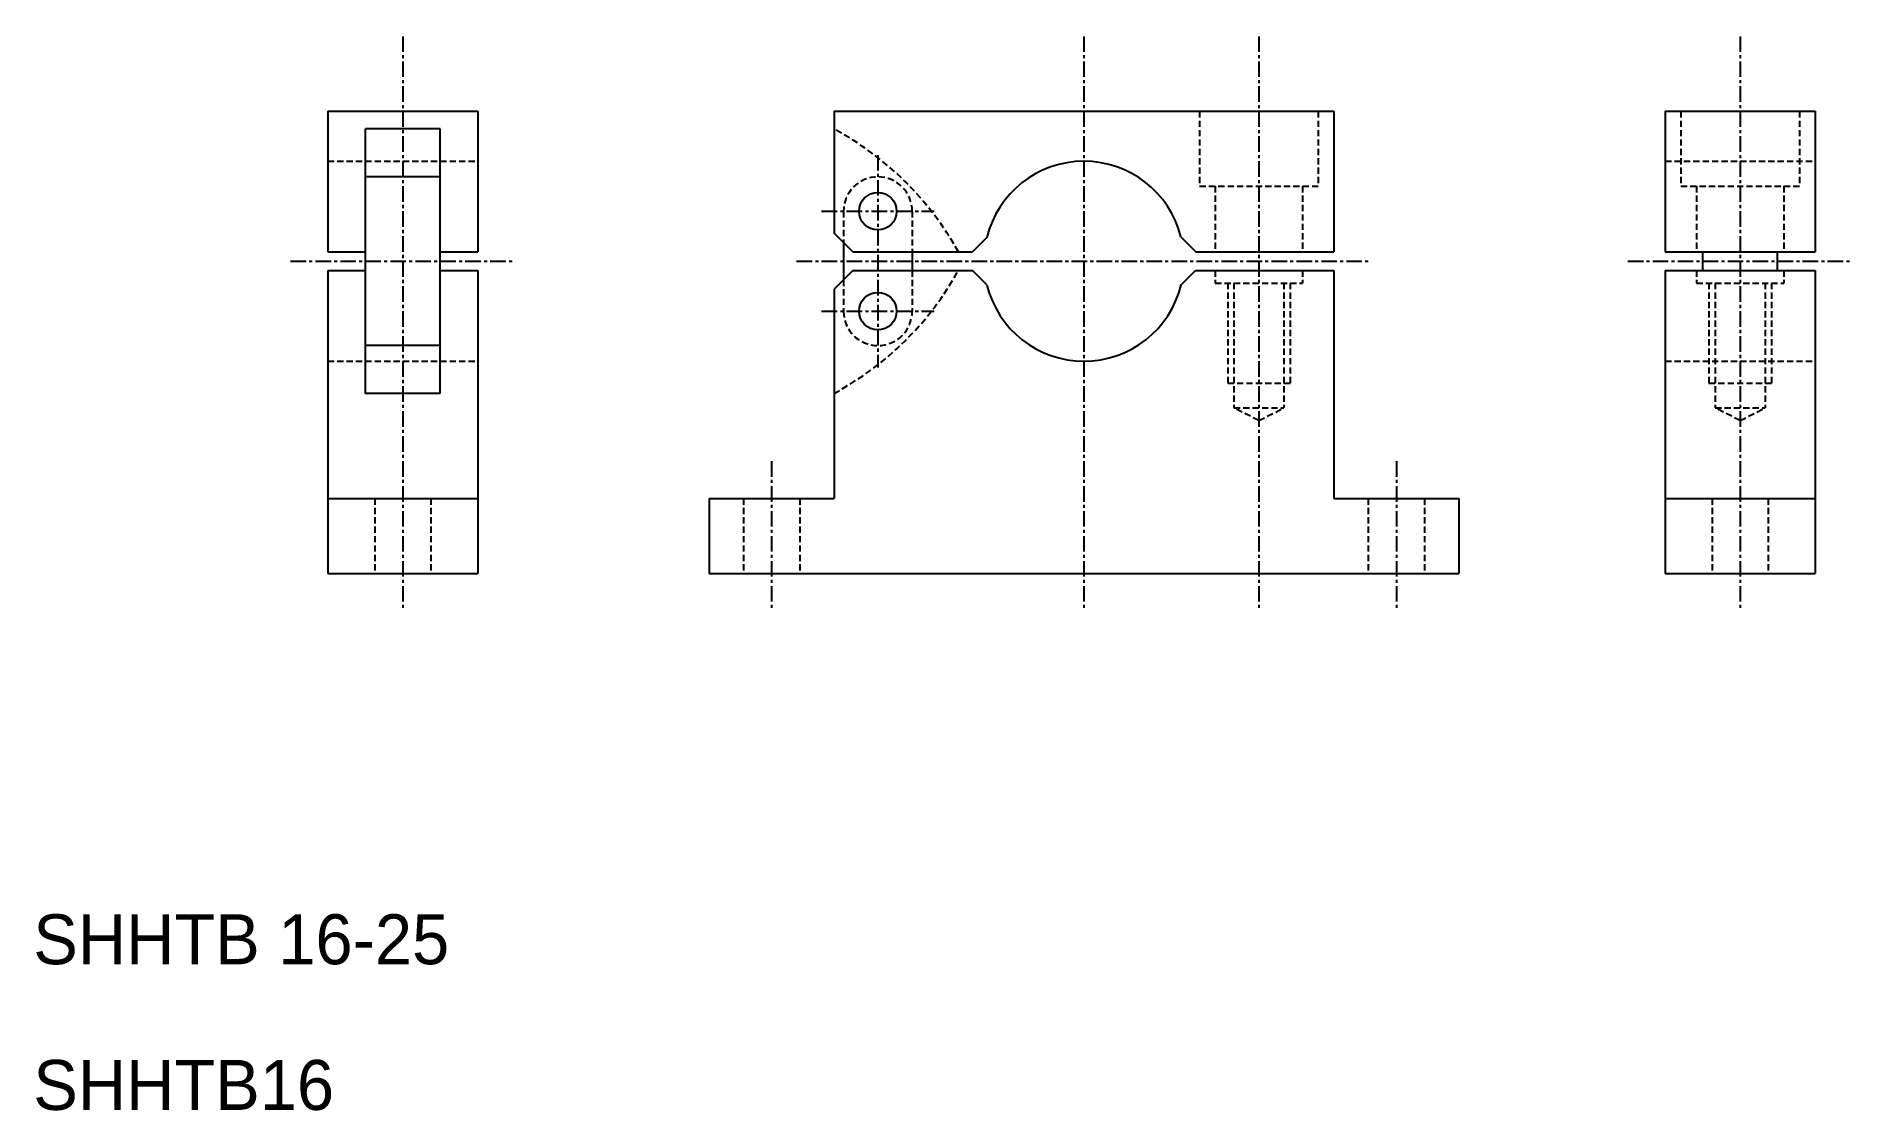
# Model space of a CAD drawing. Extents: x 41 to 186, y 54 to 140.
import ezdxf

# ---------------------------------------------------------------- set-up
doc = ezdxf.new("R2010")
doc.units = 0
doc.linetypes.add('CENTER', pattern=[2, 1.25, -0.25, 0.25, -0.25])
doc.linetypes.add('DASHED', pattern=[0.75, 0.5, -0.25])
doc.layers.get('0').update_dxf_attribs({"linetype": 'CONTINUOUS'})
doc.layers.add('CENTER', color=1, linetype='CENTER')

msp = doc.modelspace()

# ---------------------------------------------------------------- linework, layer by layer
at = {"color": 7, "linetype": 'CONTINUOUS'}
for p, q in [((64.41, 134.15), (76.41, 134.15)), ((64.41, 134.15), (64.41, 122.9)), ((76.41, 134.15), (76.41, 122.9)), ((104.93, 134.15), (144.93, 134.15)), ((104.93, 134.15), (104.93, 124.4)), ((144.93, 134.15), (144.93, 122.9)), ((171.45, 134.15), (171.45, 122.9)), ((171.45, 134.15), (183.45, 134.15)), ((183.45, 134.15), (183.45, 122.9)), ((67.41, 111.57), (67.41, 132.74)), ((73.41, 132.74), (67.41, 132.74)), ((73.41, 111.57), (73.41, 132.74)), ((73.41, 128.9), (67.41, 128.9)), ((106.43, 122.9), (104.93, 124.4)), ((105.68, 123.65), (105.68, 120.65)), ((117.16, 124.06), (116, 122.9)), ((132.69, 124.09), (133.88, 122.9)), ((64.41, 122.9), (67.41, 122.9)), ((73.41, 122.9), (76.41, 122.9)), ((106.43, 122.9), (116, 122.9)), ((111.18, 122.9), (111.18, 121.4)), ((133.88, 122.9), (144.93, 122.9)), ((171.45, 122.9), (183.45, 122.9)), ((174.45, 121.4), (174.45, 122.9)), ((180.45, 121.4), (180.45, 122.9)), ((64.41, 121.4), (64.41, 97.15)), ((64.41, 121.4), (67.41, 121.4)), ((73.41, 121.4), (76.41, 121.4)), ((76.41, 121.4), (76.41, 97.15)), ((106.43, 121.4), (104.93, 119.9)), ((106.43, 121.4), (116, 121.4)), ((117.16, 120.25), (116, 121.4)), ((132.7, 120.25), (133.85, 121.4)), ((133.85, 121.4), (144.93, 121.4)), ((144.93, 121.4), (144.93, 103.15)), ((171.45, 121.4), (171.45, 97.15)), ((171.45, 121.4), (183.45, 121.4)), ((183.45, 121.4), (183.45, 97.15)), ((104.93, 119.9), (104.93, 103.15)), ((73.41, 115.4), (67.41, 115.4)), ((73.41, 111.57), (67.41, 111.57)), ((64.41, 103.15), (76.41, 103.15)), ((94.93, 103.15), (104.93, 103.15)), ((94.93, 103.15), (94.93, 97.15)), ((144.93, 103.15), (154.93, 103.15)), ((154.93, 103.15), (154.93, 97.15)), ((171.45, 103.15), (183.45, 103.15)), ((64.41, 97.15), (76.41, 97.15)), ((94.93, 97.15), (154.93, 97.15)), ((171.45, 97.15), (183.45, 97.15))]:
    msp.add_line(p, q, dxfattribs=at)
at = {"color": 3, "linetype": 'DASHED'}
for p, q in [((134.18, 134.15), (134.18, 128.15)), ((143.68, 134.15), (143.68, 128.15)), ((172.7, 134.15), (172.7, 128.15)), ((182.2, 134.15), (182.2, 128.15)), ((64.41, 130.15), (76.41, 130.15)), ((171.45, 130.15), (183.45, 130.15)), ((134.18, 128.15), (143.68, 128.15)), ((135.43, 128.15), (135.43, 122.9)), ((142.43, 128.15), (142.43, 122.9)), ((172.7, 128.15), (182.2, 128.15)), ((173.95, 128.15), (173.95, 122.9)), ((180.95, 128.15), (180.95, 122.9)), ((105.68, 126.15), (105.68, 123.65)), ((111.18, 126.15), (111.18, 122.9)), ((111.18, 121.4), (111.18, 118.15)), ((135.43, 121.4), (135.43, 120.4)), ((142.43, 121.4), (142.43, 120.4)), ((173.95, 121.4), (173.95, 120.4)), ((180.95, 121.4), (180.95, 120.4)), ((105.68, 120.65), (105.68, 118.15)), ((135.43, 120.4), (142.43, 120.4)), ((136.43, 120.4), (136.43, 112.4)), ((136.93, 120.4), (136.93, 110.4)), ((140.93, 120.4), (140.93, 110.4)), ((141.43, 120.4), (141.43, 112.4)), ((173.95, 120.4), (180.95, 120.4)), ((174.95, 120.4), (174.95, 112.4)), ((175.45, 120.4), (175.45, 110.4)), ((179.45, 120.4), (179.45, 110.4)), ((179.95, 120.4), (179.95, 112.4)), ((64.41, 114.15), (76.41, 114.15)), ((171.45, 114.15), (183.45, 114.15)), ((136.43, 112.4), (141.43, 112.4)), ((174.95, 112.4), (179.95, 112.4)), ((136.93, 110.4), (140.93, 110.4)), ((138.93, 109.4), (136.93, 110.4)), ((138.93, 109.4), (140.93, 110.4)), ((175.45, 110.4), (179.45, 110.4)), ((177.45, 109.4), (175.45, 110.4)), ((177.45, 109.4), (179.45, 110.4)), ((68.16, 103.15), (68.16, 97.15)), ((72.66, 103.15), (72.66, 97.15)), ((97.68, 103.15), (97.68, 97.15)), ((102.18, 103.15), (102.18, 97.15)), ((147.68, 103.15), (147.68, 97.15)), ((152.18, 103.15), (152.18, 97.15)), ((175.2, 103.15), (175.2, 97.15)), ((179.7, 103.15), (179.7, 97.15))]:
    msp.add_line(p, q, dxfattribs=at)
at = {"color": 7, "linetype": 'CONTINUOUS'}
for centre in [(108.43, 126.15), (108.43, 118.15)]:
    msp.add_circle(centre, 1.5, dxfattribs=at)
at = {"color": 3, "linetype": 'DASHED'}
for centre, radius, start, end in [((93.03, 110.75), 25, 29.078, 61.5755), ((108.43, 126.15), 2.75, 0, 180), ((93.03, 133.55), 25, 298.4245, 330.922), ((108.43, 118.15), 2.75, 180, 0)]:
    msp.add_arc(centre, radius, start, end, dxfattribs=at)
at = {"color": 7, "linetype": 'CONTINUOUS'}
for start, end in [(14.034, 166.2244), (193.7756, 346.2421)]:
    msp.add_arc((124.93, 122.15), 8, start, end, dxfattribs=at)
at = {"layer": 'CENTER', "color": 1, "linetype": 'CENTER'}
for p, q in [((70.41, 140.15), (70.41, 94.15)), ((124.93, 140.15), (124.93, 94.15)), ((138.93, 140.15), (138.93, 94.15)), ((177.45, 140.15), (177.45, 94.15)), ((108.43, 130.65), (108.43, 113.65)), ((103.93, 126.15), (112.93, 126.15)), ((61.41, 122.15), (79.41, 122.15)), ((101.93, 122.15), (147.93, 122.15)), ((168.45, 122.15), (186.45, 122.15)), ((103.93, 118.15), (112.93, 118.15)), ((99.93, 106.15), (99.93, 94.15)), ((149.93, 106.15), (149.93, 94.15))]:
    msp.add_line(p, q, dxfattribs=at)

# ---------------------------------------------------------------- texts
at = {"color": 7, "linetype": 'CONTINUOUS'}
for s, p in [('SHHTB 16-25', (40.83, 65.87)), ('SHHTB16', (40.83, 54.21))]:
    msp.add_text(s, height=4, dxfattribs=at).set_placement(p)

doc.saveas('drawing.dxf')
